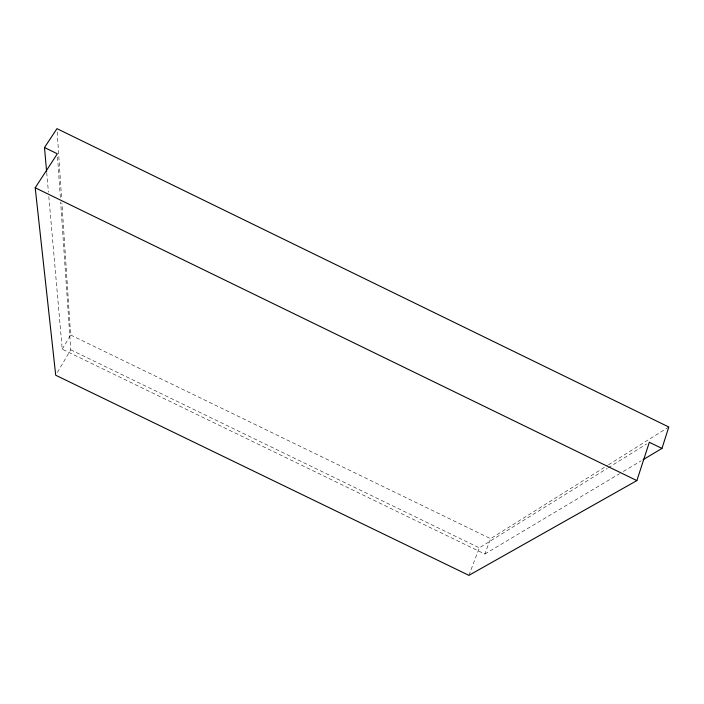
<?xml version="1.0" encoding="UTF-8"?>
<svg xmlns="http://www.w3.org/2000/svg" width="704" height="704" viewBox="0 0 704 704"><rect width="100%" height="100%" fill="white"/><g stroke="black" fill="none" stroke-linecap="round" stroke-linejoin="round"><path stroke-width="0.53" stroke-dasharray="3.52 2.64" d="M48.814 196.583L62.225 349.193L484.827 554.03L490.609 538.674L607.543 465.388M468.899 575.353L479.336 547.853L607.306 468.371M57.385 372.416L70.743 349.782L60.641 201.969M62.225 349.193L70.646 335.016L61.89 202.902M608.476 464.807L668.8 427.002M608.238 467.79L646.536 444.004M484.827 554.03L619.564 473.695M623.33 471.451L641.238 460.777M70.646 335.016L490.609 538.674M70.743 349.782L479.336 547.853M46.71 172.603L48.435 192.227M57.57 157.071L60.342 197.586M57.182 131.921L61.6 198.528"/><path stroke-width="1.06" d="M643.122 459.659L661.962 448.422L668.8 427.002L56.962 128.647L44.502 147.532L46.614 171.512M44.502 147.532L57.341 153.789L35.2 187.774L55.713 375.241L468.899 575.353L636.865 480.603L649.334 442.262L661.962 448.422M35.2 187.774L636.865 480.603"/></g></svg>
